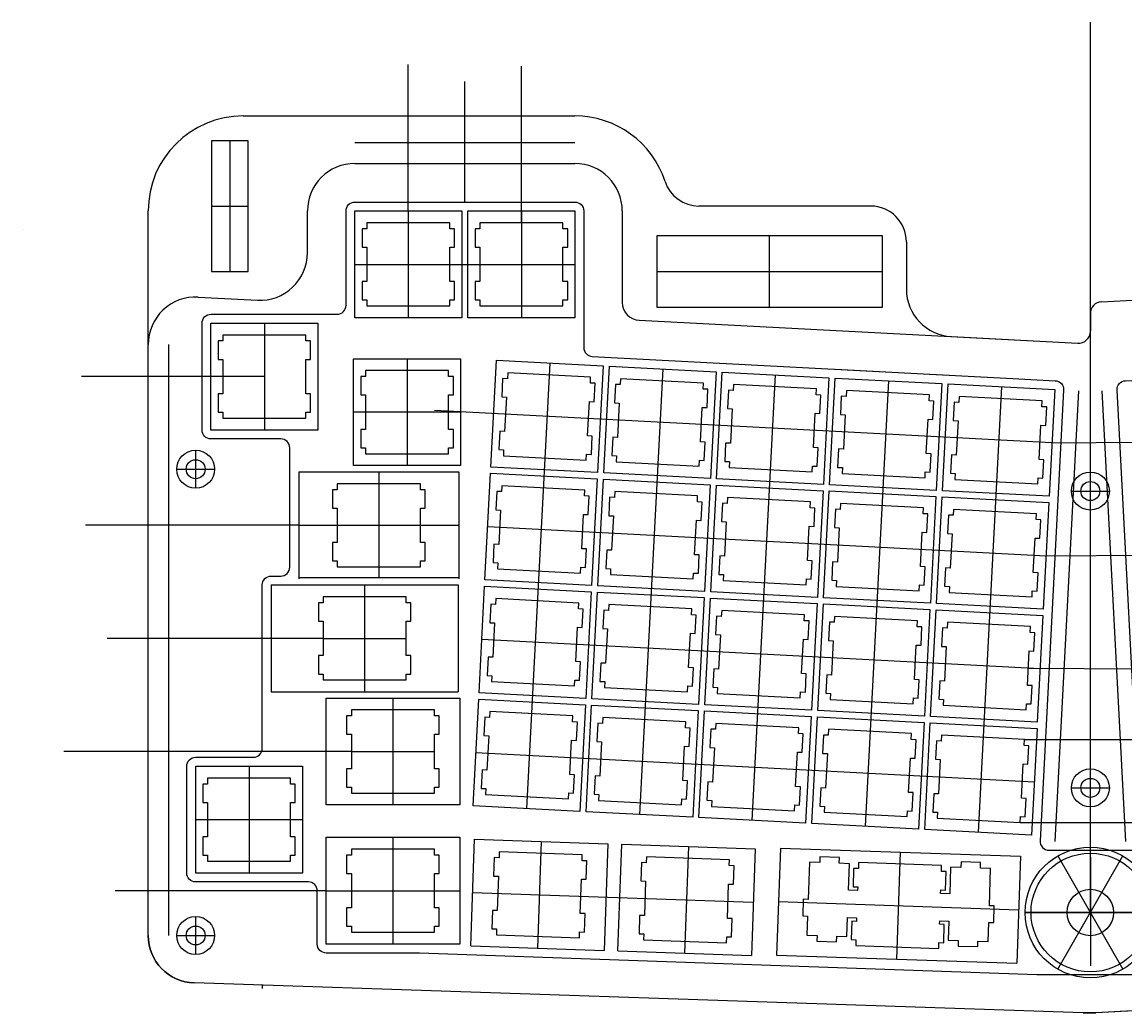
# Model space of a CAD drawing. Header units: millimetres. Extents: x -180 to 210, y -17 to 150.
# Drawn here: x -180 to 6, y -16.9 to 150 of the extents above; entities that cross this region are included whole.
import ezdxf

# ---------------------------------------------------------------- set-up
doc = ezdxf.new("R2010")
doc.units = ezdxf.units.MM
doc.layers.get('0').update_dxf_attribs({"color": 18, "lineweight": 25, "true_color": 0x000000})
for name, color, linetype, lineweight, true_color in [('bordo2', 176, 'Continuous', 25, 0x000080), ('bordo3', 30, 'Continuous', 25, 0xff7f00), ('construzione', 3, 'Continuous', 25, 0x00ff00)]:
    doc.layers.add(name, color=color, linetype=linetype, lineweight=lineweight, true_color=true_color)

msp = doc.modelspace()

# ---------------------------------------------------------------- linework, layer by layer
for p, q in [((-121.92, 116.19), (-121.92, 115.19)), ((-107.92, 116.19), (-121.92, 116.19)), ((-107.92, 115.19), (-107.92, 116.19)), ((-102.87, 116.19), (-102.87, 115.19)), ((-88.87, 116.19), (-102.87, 116.19)), ((-88.87, 115.19), (-88.87, 116.19)), ((-121.92, 115.19), (-122.72, 115.19)), ((-122.72, 115.19), (-122.72, 112.09)), ((-107.12, 115.19), (-107.92, 115.19)), ((-107.12, 112.09), (-107.12, 115.19)), ((-102.87, 115.19), (-103.67, 115.19)), ((-103.67, 115.19), (-103.67, 112.09)), ((-88.07, 115.19), (-88.87, 115.19)), ((-88.07, 112.09), (-88.07, 115.19)), ((-122.72, 112.09), (-121.92, 112.09)), ((-121.92, 112.09), (-121.92, 106.29)), ((-107.92, 106.29), (-107.92, 112.09)), ((-107.92, 112.09), (-107.12, 112.09)), ((-103.67, 112.09), (-102.87, 112.09)), ((-102.87, 112.09), (-102.87, 106.29)), ((-88.87, 106.29), (-88.87, 112.09)), ((-88.87, 112.09), (-88.07, 112.09)), ((-121.92, 106.29), (-122.72, 106.29)), ((-122.72, 106.29), (-122.72, 103.19)), ((-107.12, 106.29), (-107.92, 106.29)), ((-107.12, 103.19), (-107.12, 106.29)), ((-102.87, 106.29), (-103.67, 106.29)), ((-103.67, 106.29), (-103.67, 103.19)), ((-88.07, 106.29), (-88.87, 106.29)), ((-88.07, 103.19), (-88.07, 106.29)), ((-122.72, 103.19), (-121.92, 103.19)), ((-121.92, 103.19), (-121.92, 102.19)), ((-107.92, 102.19), (-107.92, 103.19)), ((-107.92, 103.19), (-107.12, 103.19)), ((-103.67, 103.19), (-102.87, 103.19)), ((-102.87, 103.19), (-102.87, 102.19)), ((-88.87, 102.19), (-88.87, 103.19)), ((-88.87, 103.19), (-88.07, 103.19)), ((-121.92, 102.19), (-107.92, 102.19)), ((-102.87, 102.19), (-88.87, 102.19)), ((-146.18, 97.28), (-146.18, 96.28)), ((-132.18, 97.28), (-146.18, 97.28)), ((-132.18, 96.28), (-132.18, 97.28)), ((-146.18, 96.28), (-146.98, 96.28)), ((-146.98, 96.28), (-146.98, 93.18)), ((-131.38, 96.28), (-132.18, 96.28)), ((-131.38, 93.18), (-131.38, 96.28)), ((-146.98, 93.18), (-146.18, 93.18)), ((-146.18, 93.18), (-146.18, 87.38)), ((-132.18, 87.38), (-132.18, 93.18)), ((-132.18, 93.18), (-131.38, 93.18)), ((-122.13, 91.28), (-122.13, 90.28)), ((-108.13, 91.28), (-122.13, 91.28)), ((-108.13, 90.28), (-108.13, 91.28)), ((-122.13, 90.28), (-122.93, 90.28)), ((-122.93, 90.28), (-122.93, 87.18)), ((-107.33, 90.28), (-108.13, 90.28)), ((-107.33, 87.18), (-107.33, 90.28)), ((-99.03, 89.97), (-99.19, 86.87)), ((-98.23, 89.92), (-99.03, 89.97)), ((-98.18, 90.92), (-98.23, 89.92)), ((-84.2, 90.19), (-98.18, 90.92)), ((-84.25, 89.19), (-84.2, 90.19)), ((-79.15, 89.93), (-79.21, 88.93)), ((-65.17, 89.19), (-79.15, 89.93)), ((-83.45, 89.15), (-84.25, 89.19)), ((-83.61, 86.05), (-83.45, 89.15)), ((-80, 88.97), (-80.17, 85.87)), ((-79.21, 88.93), (-80, 88.97)), ((-65.23, 88.19), (-65.17, 89.19)), ((-64.43, 88.15), (-65.23, 88.19)), ((-64.59, 85.06), (-64.43, 88.15)), ((-60.98, 87.97), (-61.14, 84.88)), ((-60.18, 87.93), (-60.98, 87.97)), ((-60.13, 88.93), (-60.18, 87.93)), ((-46.15, 88.2), (-60.13, 88.93)), ((-46.2, 87.2), (-46.15, 88.2)), ((-41.11, 87.93), (-41.16, 86.93)), ((-27.13, 87.2), (-41.11, 87.93)), ((-146.18, 87.38), (-146.98, 87.38)), ((-146.98, 87.38), (-146.98, 84.28)), ((-131.38, 87.38), (-132.18, 87.38)), ((-131.38, 84.28), (-131.38, 87.38)), ((-122.93, 87.18), (-122.13, 87.18)), ((-122.13, 87.18), (-122.13, 81.38)), ((-108.13, 81.38), (-108.13, 87.18)), ((-108.13, 87.18), (-107.33, 87.18)), ((-99.19, 86.87), (-98.39, 86.83)), ((-98.39, 86.83), (-98.7, 81.04)), ((-84.72, 80.3), (-84.41, 86.1)), ((-84.41, 86.1), (-83.61, 86.05)), ((-80.17, 85.87), (-79.37, 85.83)), ((-79.37, 85.83), (-79.67, 80.04)), ((-45.4, 87.16), (-46.2, 87.2)), ((-45.56, 84.06), (-45.4, 87.16)), ((-41.96, 86.98), (-42.12, 83.88)), ((-41.16, 86.93), (-41.96, 86.98)), ((-27.18, 86.2), (-27.13, 87.2)), ((-26.38, 86.16), (-27.18, 86.2)), ((-26.54, 83.06), (-26.38, 86.16)), ((-22.93, 85.98), (-23.1, 82.88)), ((-22.14, 85.94), (-22.93, 85.98)), ((-22.08, 86.94), (-22.14, 85.94)), ((-8.1, 86.2), (-22.08, 86.94)), ((-8.15, 85.2), (-8.1, 86.2)), ((-146.98, 84.28), (-146.18, 84.28)), ((-146.18, 84.28), (-146.18, 83.28)), ((-132.18, 83.28), (-132.18, 84.28)), ((-132.18, 84.28), (-131.38, 84.28)), ((-65.69, 79.31), (-65.39, 85.1)), ((-65.39, 85.1), (-64.59, 85.06)), ((-61.14, 84.88), (-60.35, 84.83)), ((-60.35, 84.83), (-60.65, 79.04)), ((-46.67, 78.31), (-46.36, 84.1)), ((-46.36, 84.1), (-45.56, 84.06)), ((-42.12, 83.88), (-41.32, 83.84)), ((-41.32, 83.84), (-41.62, 78.04)), ((-7.35, 85.16), (-8.15, 85.2)), ((-7.52, 82.07), (-7.35, 85.16)), ((-146.18, 83.28), (-132.18, 83.28)), ((-27.64, 77.31), (-27.34, 83.1)), ((-27.34, 83.1), (-26.54, 83.06)), ((-23.1, 82.88), (-22.3, 82.84)), ((-22.3, 82.84), (-22.6, 77.05)), ((-8.62, 76.32), (-8.32, 82.11)), ((-8.32, 82.11), (-7.52, 82.07)), ((-122.13, 81.38), (-122.93, 81.38)), ((-122.93, 81.38), (-122.93, 78.28)), ((-107.33, 81.38), (-108.13, 81.38)), ((-107.33, 78.28), (-107.33, 81.38)), ((-99.49, 81.08), (-99.66, 77.98)), ((-98.7, 81.04), (-99.49, 81.08)), ((-83.92, 80.26), (-84.72, 80.3)), ((-84.08, 77.17), (-83.92, 80.26)), ((-80.47, 80.08), (-80.63, 76.99)), ((-79.67, 80.04), (-80.47, 80.08)), ((-122.93, 78.28), (-122.13, 78.28)), ((-122.13, 78.28), (-122.13, 77.28)), ((-108.13, 77.28), (-108.13, 78.28)), ((-108.13, 78.28), (-107.33, 78.28)), ((-64.89, 79.26), (-65.69, 79.31)), ((-65.05, 76.17), (-64.89, 79.26)), ((-61.45, 79.08), (-61.61, 75.99)), ((-60.65, 79.04), (-61.45, 79.08)), ((-45.87, 78.27), (-46.67, 78.31)), ((-46.03, 75.17), (-45.87, 78.27)), ((-122.13, 77.28), (-108.13, 77.28)), ((-99.66, 77.98), (-98.86, 77.94)), ((-98.86, 77.94), (-98.91, 76.94)), ((-98.91, 76.94), (-84.93, 76.21)), ((-84.93, 76.21), (-84.88, 77.21)), ((-84.88, 77.21), (-84.08, 77.17)), ((-80.63, 76.99), (-79.83, 76.94)), ((-79.83, 76.94), (-79.89, 75.94)), ((-42.42, 78.09), (-42.58, 74.99)), ((-41.62, 78.04), (-42.42, 78.09)), ((-26.84, 77.27), (-27.64, 77.31)), ((-27.01, 74.18), (-26.84, 77.27)), ((-23.4, 77.09), (-23.56, 73.99)), ((-22.6, 77.05), (-23.4, 77.09)), ((-7.82, 76.27), (-8.62, 76.32)), ((-7.98, 73.18), (-7.82, 76.27)), ((-79.89, 75.94), (-65.91, 75.21)), ((-65.91, 75.21), (-65.85, 76.21)), ((-65.85, 76.21), (-65.05, 76.17)), ((-61.61, 75.99), (-60.81, 75.95)), ((-60.81, 75.95), (-60.86, 74.95)), ((-60.86, 74.95), (-46.88, 74.22)), ((-46.88, 74.22), (-46.83, 75.21)), ((-46.83, 75.21), (-46.03, 75.17)), ((-42.58, 74.99), (-41.79, 74.95)), ((-41.79, 74.95), (-41.84, 73.95)), ((-41.84, 73.95), (-27.86, 73.22)), ((-27.86, 73.22), (-27.81, 74.22)), ((-27.81, 74.22), (-27.01, 74.18)), ((-23.56, 73.99), (-22.76, 73.95)), ((-22.76, 73.95), (-22.82, 72.95)), ((-22.82, 72.95), (-8.83, 72.22)), ((-8.83, 72.22), (-8.78, 73.22)), ((-8.78, 73.22), (-7.98, 73.18)), ((-126.89, 71.23), (-127.69, 71.23)), ((-127.69, 71.23), (-127.69, 68.13)), ((-126.89, 72.23), (-126.89, 71.23)), ((-112.89, 72.23), (-126.89, 72.23)), ((-112.89, 71.23), (-112.89, 72.23)), ((-112.09, 71.23), (-112.89, 71.23)), ((-112.09, 68.13), (-112.09, 71.23)), ((-100.03, 70.94), (-100.19, 67.85)), ((-99.23, 70.9), (-100.03, 70.94)), ((-99.18, 71.9), (-99.23, 70.9)), ((-85.19, 71.17), (-99.18, 71.9)), ((-85.25, 70.17), (-85.19, 71.17)), ((-80.15, 70.9), (-80.2, 69.9)), ((-66.17, 70.17), (-80.15, 70.9)), ((-84.45, 70.13), (-85.25, 70.17)), ((-84.61, 67.03), (-84.45, 70.13)), ((-81, 69.95), (-81.16, 66.85)), ((-80.2, 69.9), (-81, 69.95)), ((-66.22, 69.17), (-66.17, 70.17)), ((-65.42, 69.13), (-66.22, 69.17)), ((-65.59, 66.03), (-65.42, 69.13)), ((-61.98, 68.95), (-62.14, 65.85)), ((-61.18, 68.91), (-61.98, 68.95)), ((-61.13, 69.91), (-61.18, 68.91)), ((-47.15, 69.17), (-61.13, 69.91)), ((-47.2, 68.17), (-47.15, 69.17)), ((-42.1, 68.91), (-42.16, 67.91)), ((-28.12, 68.18), (-42.1, 68.91)), ((-127.69, 68.13), (-126.89, 68.13)), ((-126.89, 68.13), (-126.89, 62.33)), ((-112.89, 62.33), (-112.89, 68.13)), ((-112.89, 68.13), (-112.09, 68.13)), ((-100.19, 67.85), (-99.39, 67.8)), ((-99.39, 67.8), (-99.69, 62.01)), ((-85.71, 61.28), (-85.41, 67.07)), ((-85.41, 67.07), (-84.61, 67.03)), ((-46.4, 68.13), (-47.2, 68.17)), ((-46.56, 65.04), (-46.4, 68.13)), ((-42.95, 67.95), (-43.12, 64.86)), ((-42.16, 67.91), (-42.95, 67.95)), ((-28.18, 67.18), (-28.12, 68.18)), ((-27.38, 67.14), (-28.18, 67.18)), ((-27.54, 64.04), (-27.38, 67.14)), ((-23.08, 67.91), (-23.13, 66.91)), ((-9.1, 67.18), (-23.08, 67.91)), ((-9.15, 66.18), (-9.1, 67.18)), ((-81.16, 66.85), (-80.37, 66.81)), ((-80.37, 66.81), (-80.67, 61.02)), ((-66.69, 60.28), (-66.39, 66.07)), ((-66.39, 66.07), (-65.59, 66.03)), ((-62.14, 65.85), (-61.34, 65.81)), ((-61.34, 65.81), (-61.65, 60.02)), ((-23.93, 66.95), (-24.09, 63.86)), ((-23.13, 66.91), (-23.93, 66.95)), ((-8.35, 66.14), (-9.15, 66.18)), ((-8.51, 63.04), (-8.35, 66.14)), ((-47.66, 59.29), (-47.36, 65.08)), ((-47.36, 65.08), (-46.56, 65.04)), ((-43.12, 64.86), (-42.32, 64.81)), ((-42.32, 64.81), (-42.62, 59.02)), ((-28.64, 58.29), (-28.34, 64.08)), ((-28.34, 64.08), (-27.54, 64.04)), ((-24.09, 63.86), (-23.29, 63.82)), ((-23.29, 63.82), (-23.6, 58.02)), ((-126.89, 62.33), (-127.69, 62.33)), ((-127.69, 62.33), (-127.69, 59.23)), ((-112.09, 62.33), (-112.89, 62.33)), ((-112.09, 59.23), (-112.09, 62.33)), ((-100.49, 62.05), (-100.65, 58.96)), ((-99.69, 62.01), (-100.49, 62.05)), ((-9.62, 57.29), (-9.31, 63.08)), ((-9.31, 63.08), (-8.51, 63.04)), ((-84.91, 61.24), (-85.71, 61.28)), ((-85.07, 58.14), (-84.91, 61.24)), ((-81.47, 61.06), (-81.63, 57.96)), ((-80.67, 61.02), (-81.47, 61.06)), ((-65.89, 60.24), (-66.69, 60.28)), ((-66.05, 57.15), (-65.89, 60.24)), ((-62.44, 60.06), (-62.61, 56.96)), ((-61.65, 60.02), (-62.44, 60.06)), ((-127.69, 59.23), (-126.89, 59.23)), ((-126.89, 59.23), (-126.89, 58.23)), ((-126.89, 58.23), (-112.89, 58.23)), ((-112.89, 58.23), (-112.89, 59.23)), ((-112.89, 59.23), (-112.09, 59.23)), ((-100.65, 58.96), (-99.86, 58.92)), ((-99.86, 58.92), (-99.91, 57.92)), ((-99.91, 57.92), (-85.93, 57.19)), ((-85.93, 57.19), (-85.87, 58.18)), ((-85.87, 58.18), (-85.07, 58.14)), ((-81.63, 57.96), (-80.83, 57.92)), ((-80.83, 57.92), (-80.88, 56.92)), ((-46.86, 59.24), (-47.66, 59.29)), ((-47.03, 56.15), (-46.86, 59.24)), ((-43.42, 59.06), (-43.58, 55.97)), ((-42.62, 59.02), (-43.42, 59.06)), ((-27.84, 58.25), (-28.64, 58.29)), ((-28, 55.15), (-27.84, 58.25)), ((-24.4, 58.07), (-24.56, 54.97)), ((-23.6, 58.02), (-24.4, 58.07)), ((-80.88, 56.92), (-66.9, 56.19)), ((-66.9, 56.19), (-66.85, 57.19)), ((-66.85, 57.19), (-66.05, 57.15)), ((-62.61, 56.96), (-61.81, 56.92)), ((-61.81, 56.92), (-61.86, 55.92)), ((-61.86, 55.92), (-47.88, 55.19)), ((-47.88, 55.19), (-47.83, 56.19)), ((-47.83, 56.19), (-47.03, 56.15)), ((-43.58, 55.97), (-42.78, 55.93)), ((-42.78, 55.93), (-42.84, 54.93)), ((-8.82, 57.25), (-9.62, 57.29)), ((-8.98, 54.15), (-8.82, 57.25)), ((-42.84, 54.93), (-28.86, 54.19)), ((-28.86, 54.19), (-28.8, 55.19)), ((-28.8, 55.19), (-28, 55.15)), ((-24.56, 54.97), (-23.76, 54.93)), ((-23.76, 54.93), (-23.81, 53.93)), ((-9.83, 53.2), (-9.78, 54.2)), ((-9.78, 54.2), (-8.98, 54.15)), ((-129.28, 52.18), (-130.08, 52.18)), ((-130.08, 52.18), (-130.08, 49.08)), ((-129.28, 53.18), (-129.28, 52.18)), ((-115.28, 53.18), (-129.28, 53.18)), ((-115.28, 52.18), (-115.28, 53.18)), ((-114.48, 52.18), (-115.28, 52.18)), ((-114.48, 49.08), (-114.48, 52.18)), ((-100.17, 52.88), (-100.22, 51.88)), ((-86.19, 52.14), (-100.17, 52.88)), ((-86.24, 51.14), (-86.19, 52.14)), ((-23.81, 53.93), (-9.83, 53.2)), ((-101.02, 51.92), (-101.18, 48.82)), ((-100.22, 51.88), (-101.02, 51.92)), ((-85.44, 51.1), (-86.24, 51.14)), ((-85.61, 48.01), (-85.44, 51.1)), ((-82, 50.92), (-82.16, 47.83)), ((-81.2, 50.88), (-82, 50.92)), ((-81.15, 51.88), (-81.2, 50.88)), ((-67.17, 51.15), (-81.15, 51.88)), ((-67.22, 50.15), (-67.17, 51.15)), ((-62.12, 50.88), (-62.18, 49.88)), ((-48.14, 50.15), (-62.12, 50.88)), ((-130.08, 49.08), (-129.28, 49.08)), ((-129.28, 49.08), (-129.28, 43.28)), ((-115.28, 43.28), (-115.28, 49.08)), ((-115.28, 49.08), (-114.48, 49.08)), ((-101.18, 48.82), (-100.39, 48.78)), ((-100.39, 48.78), (-100.69, 42.99)), ((-66.42, 50.11), (-67.22, 50.15)), ((-66.58, 47.01), (-66.42, 50.11)), ((-62.97, 49.92), (-63.14, 46.83)), ((-62.18, 49.88), (-62.97, 49.92)), ((-48.2, 49.15), (-48.14, 50.15)), ((-47.4, 49.11), (-48.2, 49.15)), ((-47.56, 46.01), (-47.4, 49.11)), ((-43.95, 48.93), (-44.11, 45.83)), ((-43.15, 48.89), (-43.95, 48.93)), ((-43.1, 49.89), (-43.15, 48.89)), ((-29.12, 49.15), (-43.1, 49.89)), ((-29.17, 48.15), (-29.12, 49.15)), ((-24.08, 48.89), (-24.13, 47.89)), ((-10.1, 48.16), (-24.08, 48.89)), ((-86.71, 42.26), (-86.41, 48.05)), ((-86.41, 48.05), (-85.61, 48.01)), ((-82.16, 47.83), (-81.36, 47.78)), ((-81.36, 47.78), (-81.67, 41.99)), ((-67.69, 41.26), (-67.38, 47.05)), ((-67.38, 47.05), (-66.58, 47.01)), ((-63.14, 46.83), (-62.34, 46.79)), ((-62.34, 46.79), (-62.64, 40.99)), ((-28.37, 48.11), (-29.17, 48.15)), ((-28.53, 45.01), (-28.37, 48.11)), ((-24.93, 47.93), (-25.09, 44.83)), ((-24.13, 47.89), (-24.93, 47.93)), ((-10.15, 47.16), (-10.1, 48.16)), ((-9.35, 47.11), (-10.15, 47.16)), ((-9.51, 44.02), (-9.35, 47.11)), ((-48.66, 40.26), (-48.36, 46.05)), ((-48.36, 46.05), (-47.56, 46.01)), ((-44.11, 45.83), (-43.32, 45.79)), ((-43.32, 45.79), (-43.62, 40)), ((-29.64, 39.26), (-29.33, 45.06)), ((-29.33, 45.06), (-28.53, 45.01)), ((-25.09, 44.83), (-24.29, 44.79)), ((-24.29, 44.79), (-24.59, 39)), ((-129.28, 43.28), (-130.08, 43.28)), ((-130.08, 43.28), (-130.08, 40.18)), ((-114.48, 43.28), (-115.28, 43.28)), ((-114.48, 40.18), (-114.48, 43.28)), ((-101.49, 43.03), (-101.65, 39.94)), ((-100.69, 42.99), (-101.49, 43.03)), ((-10.61, 38.27), (-10.31, 44.06)), ((-10.31, 44.06), (-9.51, 44.02)), ((-85.91, 42.21), (-86.71, 42.26)), ((-86.07, 39.12), (-85.91, 42.21)), ((-82.46, 42.03), (-82.63, 38.94)), ((-81.67, 41.99), (-82.46, 42.03)), ((-66.89, 41.22), (-67.69, 41.26)), ((-67.05, 38.12), (-66.89, 41.22)), ((-63.44, 41.04), (-63.6, 37.94)), ((-62.64, 40.99), (-63.44, 41.04)), ((-130.08, 40.18), (-129.28, 40.18)), ((-129.28, 40.18), (-129.28, 39.18)), ((-129.28, 39.18), (-115.28, 39.18)), ((-115.28, 39.18), (-115.28, 40.18)), ((-115.28, 40.18), (-114.48, 40.18)), ((-101.65, 39.94), (-100.85, 39.89)), ((-100.85, 39.89), (-100.9, 38.89)), ((-86.92, 38.16), (-86.87, 39.16)), ((-86.87, 39.16), (-86.07, 39.12)), ((-47.86, 40.22), (-48.66, 40.26)), ((-48.02, 37.12), (-47.86, 40.22)), ((-44.42, 40.04), (-44.58, 36.94)), ((-43.62, 40), (-44.42, 40.04)), ((-28.84, 39.22), (-29.64, 39.26)), ((-29, 36.13), (-28.84, 39.22)), ((-100.9, 38.89), (-86.92, 38.16)), ((-82.63, 38.94), (-81.83, 38.9)), ((-81.83, 38.9), (-81.88, 37.9)), ((-81.88, 37.9), (-67.9, 37.16)), ((-67.9, 37.16), (-67.85, 38.16)), ((-67.85, 38.16), (-67.05, 38.12)), ((-63.6, 37.94), (-62.8, 37.9)), ((-62.8, 37.9), (-62.86, 36.9)), ((-25.39, 39.04), (-25.55, 35.95)), ((-24.59, 39), (-25.39, 39.04)), ((-9.81, 38.23), (-10.61, 38.27)), ((-9.98, 35.13), (-9.81, 38.23)), ((-62.86, 36.9), (-48.88, 36.17)), ((-48.88, 36.17), (-48.82, 37.17)), ((-48.82, 37.17), (-48.02, 37.12)), ((-44.58, 36.94), (-43.78, 36.9)), ((-43.78, 36.9), (-43.83, 35.9)), ((-43.83, 35.9), (-29.85, 35.17)), ((-29.85, 35.17), (-29.8, 36.17)), ((-29.8, 36.17), (-29, 36.13)), ((-25.55, 35.95), (-24.76, 35.91)), ((-24.76, 35.91), (-24.81, 34.91)), ((-124.51, 34.13), (-124.51, 33.13)), ((-110.51, 34.13), (-124.51, 34.13)), ((-110.51, 33.13), (-110.51, 34.13)), ((-101.17, 33.85), (-101.22, 32.85)), ((-87.19, 33.12), (-101.17, 33.85)), ((-24.81, 34.91), (-10.83, 34.17)), ((-10.83, 34.17), (-10.78, 35.17)), ((-10.78, 35.17), (-9.98, 35.13)), ((-124.51, 33.13), (-125.31, 33.13)), ((-125.31, 33.13), (-125.31, 30.03)), ((-109.71, 33.13), (-110.51, 33.13)), ((-109.71, 30.03), (-109.71, 33.13)), ((-102.02, 32.89), (-102.18, 29.8)), ((-101.22, 32.85), (-102.02, 32.89)), ((-87.24, 32.12), (-87.19, 33.12)), ((-86.44, 32.08), (-87.24, 32.12)), ((-86.6, 28.98), (-86.44, 32.08)), ((-83, 31.9), (-83.16, 28.8)), ((-82.2, 31.86), (-83, 31.9)), ((-82.15, 32.86), (-82.2, 31.86)), ((-68.16, 32.12), (-82.15, 32.86)), ((-68.22, 31.12), (-68.16, 32.12)), ((-63.12, 31.86), (-63.17, 30.86)), ((-49.14, 31.13), (-63.12, 31.86)), ((-125.31, 30.03), (-124.51, 30.03)), ((-124.51, 30.03), (-124.51, 24.23)), ((-110.51, 24.23), (-110.51, 30.03)), ((-110.51, 30.03), (-109.71, 30.03)), ((-102.18, 29.8), (-101.38, 29.76)), ((-67.42, 31.08), (-68.22, 31.12)), ((-67.58, 27.99), (-67.42, 31.08)), ((-63.97, 30.9), (-64.13, 27.81)), ((-63.17, 30.86), (-63.97, 30.9)), ((-49.19, 30.13), (-49.14, 31.13)), ((-48.39, 30.08), (-49.19, 30.13)), ((-48.56, 26.99), (-48.39, 30.08)), ((-44.95, 29.9), (-45.11, 26.81)), ((-44.15, 29.86), (-44.95, 29.9)), ((-44.1, 30.86), (-44.15, 29.86)), ((-30.12, 30.13), (-44.1, 30.86)), ((-30.17, 29.13), (-30.12, 30.13)), ((-25.07, 29.86), (-25.13, 28.87)), ((-11.09, 29.13), (-25.07, 29.86)), ((-101.38, 29.76), (-101.69, 23.96)), ((-87.71, 23.23), (-87.4, 29.03)), ((-87.4, 29.03), (-86.6, 28.98)), ((-83.16, 28.8), (-82.36, 28.76)), ((-82.36, 28.76), (-82.66, 22.97)), ((-68.68, 22.23), (-68.38, 28.03)), ((-68.38, 28.03), (-67.58, 27.99)), ((-29.37, 29.09), (-30.17, 29.13)), ((-29.53, 25.99), (-29.37, 29.09)), ((-25.92, 28.91), (-26.09, 25.81)), ((-25.13, 28.87), (-25.92, 28.91)), ((-11.15, 28.13), (-11.09, 29.13)), ((-10.35, 28.09), (-11.15, 28.13)), ((-10.51, 25), (-10.35, 28.09)), ((-64.13, 27.81), (-63.34, 27.76)), ((-63.34, 27.76), (-63.64, 21.97)), ((-49.66, 21.24), (-49.36, 27.03)), ((-49.36, 27.03), (-48.56, 26.99)), ((-45.11, 26.81), (-44.31, 26.77)), ((-44.31, 26.77), (-44.62, 20.97)), ((-124.51, 24.23), (-125.31, 24.23)), ((-125.31, 24.23), (-125.31, 21.13)), ((-109.71, 24.23), (-110.51, 24.23)), ((-109.71, 21.13), (-109.71, 24.23)), ((-30.63, 20.24), (-30.33, 26.03)), ((-30.33, 26.03), (-29.53, 25.99)), ((-26.09, 25.81), (-25.29, 25.77)), ((-25.29, 25.77), (-25.59, 19.98)), ((-11.61, 19.24), (-11.31, 25.04)), ((-11.31, 25.04), (-10.51, 25)), ((-148.75, 22.65), (-148.75, 21.65)), ((-134.75, 22.65), (-148.75, 22.65)), ((-134.75, 21.65), (-134.75, 22.65)), ((-102.49, 24.01), (-102.65, 20.91)), ((-101.69, 23.96), (-102.49, 24.01)), ((-86.91, 23.19), (-87.71, 23.23)), ((-87.07, 20.09), (-86.91, 23.19)), ((-83.46, 23.01), (-83.62, 19.91)), ((-82.66, 22.97), (-83.46, 23.01)), ((-148.75, 21.65), (-149.55, 21.65)), ((-149.55, 21.65), (-149.55, 18.55)), ((-133.96, 21.65), (-134.75, 21.65)), ((-133.96, 18.55), (-133.96, 21.65)), ((-125.31, 21.13), (-124.51, 21.13)), ((-124.51, 21.13), (-124.51, 20.13)), ((-110.51, 20.13), (-110.51, 21.13)), ((-110.51, 21.13), (-109.71, 21.13)), ((-102.65, 20.91), (-101.85, 20.87)), ((-101.85, 20.87), (-101.9, 19.87)), ((-67.88, 22.19), (-68.68, 22.23)), ((-68.04, 19.1), (-67.88, 22.19)), ((-64.44, 22.01), (-64.6, 18.92)), ((-63.64, 21.97), (-64.44, 22.01)), ((-48.86, 21.2), (-49.66, 21.24)), ((-49.02, 18.1), (-48.86, 21.2)), ((-45.41, 21.02), (-45.58, 17.92)), ((-44.62, 20.97), (-45.41, 21.02)), ((-124.51, 20.13), (-110.51, 20.13)), ((-101.9, 19.87), (-87.92, 19.14)), ((-87.92, 19.14), (-87.87, 20.14)), ((-87.87, 20.14), (-87.07, 20.09)), ((-83.62, 19.91), (-82.83, 19.87)), ((-82.83, 19.87), (-82.88, 18.87)), ((-82.88, 18.87), (-68.9, 18.14)), ((-68.9, 18.14), (-68.84, 19.14)), ((-68.84, 19.14), (-68.04, 19.1)), ((-64.6, 18.92), (-63.8, 18.88)), ((-63.8, 18.88), (-63.85, 17.88)), ((-29.84, 20.2), (-30.63, 20.24)), ((-30, 17.1), (-29.84, 20.2)), ((-26.39, 20.02), (-26.55, 16.92)), ((-25.59, 19.98), (-26.39, 20.02)), ((-10.81, 19.2), (-11.61, 19.24)), ((-10.97, 16.11), (-10.81, 19.2)), ((-149.55, 18.55), (-148.75, 18.55)), ((-148.75, 18.55), (-148.75, 12.75)), ((-134.75, 12.75), (-134.75, 18.55)), ((-134.75, 18.55), (-133.96, 18.55)), ((-63.85, 17.88), (-49.87, 17.14)), ((-49.87, 17.14), (-49.82, 18.14)), ((-49.82, 18.14), (-49.02, 18.1)), ((-45.58, 17.92), (-44.78, 17.88)), ((-44.78, 17.88), (-44.83, 16.88)), ((-44.83, 16.88), (-30.85, 16.15)), ((-30.85, 16.15), (-30.8, 17.15)), ((-30.8, 17.15), (-30, 17.1)), ((-26.55, 16.92), (-25.75, 16.88)), ((-25.75, 16.88), (-25.81, 15.88)), ((-25.81, 15.88), (-11.83, 15.15)), ((-11.83, 15.15), (-11.77, 16.15)), ((-11.77, 16.15), (-10.97, 16.11)), ((-148.75, 12.75), (-149.55, 12.75)), ((-149.55, 12.75), (-149.55, 9.65)), ((-133.96, 12.75), (-134.75, 12.75)), ((-133.96, 9.65), (-133.96, 12.75)), ((-149.55, 9.65), (-148.75, 9.65)), ((-148.75, 9.65), (-148.75, 8.65)), ((-134.75, 8.65), (-134.75, 9.65)), ((-134.75, 9.65), (-133.96, 9.65)), ((-124.51, 9.68), (-125.31, 9.68)), ((-125.31, 9.68), (-125.31, 6.58)), ((-124.51, 10.68), (-124.51, 9.68)), ((-110.51, 10.68), (-124.51, 10.68)), ((-110.51, 9.68), (-110.51, 10.68)), ((-109.71, 9.68), (-110.51, 9.68)), ((-109.71, 6.58), (-109.71, 9.68)), ((-99.59, 10.22), (-99.63, 9.22)), ((-85.6, 9.73), (-99.59, 10.22)), ((-85.64, 8.73), (-85.6, 9.73)), ((-74.79, 9.39), (-74.83, 8.39)), ((-60.8, 8.9), (-74.79, 9.39)), ((-45.57, 9.39), (-45.61, 8.41)), ((-42.27, 9.27), (-45.57, 9.39)), ((-148.75, 8.65), (-134.75, 8.65)), ((-100.43, 9.25), (-100.54, 6.15)), ((-99.63, 9.22), (-100.43, 9.25)), ((-84.84, 8.71), (-85.64, 8.73)), ((-84.94, 5.61), (-84.84, 8.71)), ((-75.63, 8.42), (-75.74, 5.32)), ((-74.83, 8.39), (-75.63, 8.42)), ((-60.84, 7.9), (-60.8, 8.9)), ((-60.04, 7.88), (-60.84, 7.9)), ((-60.15, 4.78), (-60.04, 7.88)), ((-47.33, 8.47), (-47.55, 2.2)), ((-45.61, 8.41), (-47.33, 8.47)), ((-42.31, 8.29), (-42.27, 9.27)), ((-40.58, 8.23), (-42.31, 8.29)), ((-40.74, 3.76), (-40.58, 8.23)), ((-39.05, 8.41), (-39.09, 7.41)), ((-25.06, 7.92), (-39.05, 8.41)), ((-25.1, 6.92), (-25.06, 7.92)), ((-23.55, 7.64), (-23.7, 3.17)), ((-21.82, 7.58), (-23.55, 7.64)), ((-21.79, 8.55), (-21.82, 7.58)), ((-18.49, 8.44), (-21.79, 8.55)), ((-18.52, 7.46), (-18.49, 8.44)), ((-16.8, 7.4), (-18.52, 7.46)), ((-125.31, 6.58), (-124.51, 6.58)), ((-124.51, 6.58), (-124.51, 0.78)), ((-110.51, 0.78), (-110.51, 6.58)), ((-110.51, 6.58), (-109.71, 6.58)), ((-100.54, 6.15), (-99.74, 6.12)), ((-99.74, 6.12), (-99.94, 0.33)), ((-85.95, -0.16), (-85.74, 5.64)), ((-85.74, 5.64), (-84.94, 5.61)), ((-39.89, 7.44), (-39.99, 4.34)), ((-39.09, 7.41), (-39.89, 7.44)), ((-24.3, 6.89), (-25.1, 6.92)), ((-24.4, 3.79), (-24.3, 6.89)), ((-17.02, 1.13), (-16.8, 7.4)), ((-75.74, 5.32), (-74.94, 5.29)), ((-74.94, 5.29), (-75.14, -0.5)), ((-61.15, -0.99), (-60.95, 4.8)), ((-60.95, 4.8), (-60.15, 4.78)), ((-39.22, 3.71), (-40.74, 3.76)), ((-39.99, 4.34), (-39.2, 4.31)), ((-39.2, 4.31), (-39.22, 3.71)), ((-25.23, 3.22), (-25.2, 3.82)), ((-25.2, 3.82), (-24.4, 3.79)), ((-48.37, 2.23), (-48.47, -0.57)), ((-47.55, 2.2), (-48.37, 2.23)), ((-23.7, 3.17), (-25.23, 3.22)), ((-124.51, 0.78), (-125.31, 0.78)), ((-125.31, 0.78), (-125.31, -2.32)), ((-109.71, 0.78), (-110.51, 0.78)), ((-109.71, -2.32), (-109.71, 0.78)), ((-100.74, 0.36), (-100.85, -2.74)), ((-99.94, 0.33), (-100.74, 0.36)), ((-16.19, 1.11), (-17.02, 1.13)), ((-16.29, -1.69), (-16.19, 1.11)), ((-85.15, -0.19), (-85.95, -0.16)), ((-85.25, -3.29), (-85.15, -0.19)), ((-75.94, -0.48), (-76.05, -3.57)), ((-75.14, -0.5), (-75.94, -0.48)), ((-60.35, -1.02), (-61.15, -0.99)), ((-60.46, -4.12), (-60.35, -1.02)), ((-48.47, -0.57), (-47.65, -0.6)), ((-47.65, -0.6), (-47.76, -3.83)), ((-41.01, -4.06), (-40.9, -0.83)), ((-40.9, -0.83), (-39.38, -0.89)), ((-40.2, -1.46), (-40.31, -4.56)), ((-39.4, -1.49), (-40.2, -1.46)), ((-39.38, -0.89), (-39.4, -1.49)), ((-25.41, -1.97), (-25.39, -1.38)), ((-25.39, -1.38), (-23.86, -1.43)), ((-23.86, -1.43), (-23.97, -4.66)), ((-17.23, -4.89), (-17.12, -1.66)), ((-17.12, -1.66), (-16.29, -1.69)), ((-125.31, -2.32), (-124.51, -2.32)), ((-124.51, -2.32), (-124.51, -3.32)), ((-124.51, -3.32), (-110.51, -3.32)), ((-110.51, -3.32), (-110.51, -2.32)), ((-110.51, -2.32), (-109.71, -2.32)), ((-100.85, -2.74), (-100.05, -2.77)), ((-100.05, -2.77), (-100.08, -3.77)), ((-86.09, -4.26), (-86.06, -3.26)), ((-86.06, -3.26), (-85.25, -3.29)), ((-76.05, -3.57), (-75.25, -3.6)), ((-75.25, -3.6), (-75.28, -4.6)), ((-24.61, -2), (-25.41, -1.97)), ((-24.71, -5.1), (-24.61, -2)), ((-100.08, -3.77), (-86.09, -4.26)), ((-75.28, -4.6), (-61.29, -5.09)), ((-61.29, -5.09), (-61.26, -4.09)), ((-61.26, -4.09), (-60.46, -4.12)), ((-47.76, -3.83), (-46.04, -3.89)), ((-46.04, -3.89), (-46.07, -4.81)), ((-46.07, -4.81), (-42.77, -4.92)), ((-42.77, -4.92), (-42.74, -4)), ((-42.74, -4), (-41.01, -4.06)), ((-40.31, -4.56), (-39.51, -4.58)), ((-39.51, -4.58), (-39.54, -5.58)), ((-25.55, -6.07), (-25.51, -5.07)), ((-25.51, -5.07), (-24.71, -5.1)), ((-23.97, -4.66), (-22.25, -4.72)), ((-22.25, -4.72), (-22.28, -5.64)), ((-18.98, -5.75), (-18.95, -4.83)), ((-18.95, -4.83), (-17.23, -4.89)), ((-39.54, -5.58), (-25.55, -6.07)), ((-22.28, -5.64), (-18.98, -5.75))]:
    msp.add_line(p, q)
at = {"lineweight": -2}
for p, q in [((-128.76, 18.12), (-128.76, 36.11)), ((-106.26, 36.11), (-106.26, 18.12)), ((-128.76, -5.32), (-128.76, 12.68)), ((-106.26, 12.68), (-106.26, -5.32)), ((-104.4, -5.62), (-103.77, 12.37)), ((-81.28, 11.58), (-81.91, -6.41)), ((-79.6, -6.45), (-78.97, 11.54)), ((-56.49, 10.75), (-57.11, -7.24))]:
    msp.add_line(p, q, dxfattribs=at)
at = {"flags": 128}
for points in [[(-148.1, 108), (-141.9, 108), (-141.9, 130), (-148.1, 130), (-148.1, 108)], [(-145, 130), (-145, 108)], [(-148.1, 119), (-141.9, 119)], [(-73.04, 102), (-35.04, 102), (-35.04, 114), (-73.04, 114), (-73.04, 102)], [(-54.04, 102), (-54.04, 114)], [(-73.04, 108), (-35.04, 108)], [(-106.13, 84.28), (-124.13, 84.28)], [(-6.47, 79.11), (-110.53, 84.56)], [(-119.89, 74.22), (-119.89, 56.38)], [(-133.39, 65.23), (-106.39, 65.23)], [(-101.54, 65.01), (-7.47, 60.08)], [(-129.28, 46.18), (-115.28, 46.18)], [(-8.46, 41.06), (-102.54, 45.99)], [(-124.51, 27.13), (-110.51, 27.13)], [(-103.53, 26.96), (-9.46, 22.03)], [(-32.62, -7.84), (-31.99, 10.15)], [(-128.76, 3.68), (-106.26, 3.68)], [(-104.08, 3.37), (-56.8, 1.76)], [(-52.54, 1.84), (-12.06, 0.48)]]:
    msp.add_lwpolyline(points, dxfattribs=at)
at = {"lineweight": -2, "flags": 128}
for points in [[(-105.92, 100.19), (-123.92, 100.19), (-123.92, 118.19), (-105.92, 118.19)], [(-86.87, 100.19), (-104.87, 100.19), (-104.87, 118.19), (-86.87, 118.19)], [(-130.18, 81.28), (-148.18, 81.28), (-148.18, 99.28), (-130.18, 99.28)], [(-106.13, 75.28), (-124.13, 75.28), (-124.13, 93.28), (-106.13, 93.28)], [(-83.04, 74.11), (-101.01, 75.05), (-100.07, 93.02), (-82.1, 92.08)], [(-64.01, 73.11), (-81.99, 74.05), (-81.05, 92.03), (-63.07, 91.08)], [(-44.99, 72.11), (-62.97, 73.06), (-62.02, 91.03), (-44.05, 90.09)], [(-25.97, 71.12), (-43.94, 72.06), (-43, 90.03), (-25.02, 89.09)], [(-6.94, 70.12), (-24.92, 71.06), (-23.98, 89.04), (-6, 88.09)], [(-84.03, 55.08), (-102.01, 56.03), (-101.07, 74), (-83.09, 73.06)], [(-65.01, 54.09), (-82.99, 55.03), (-82.04, 73), (-64.07, 72.06)], [(-45.99, 53.09), (-63.96, 54.03), (-63.02, 72.01), (-45.04, 71.06)], [(-26.96, 52.09), (-44.94, 53.03), (-44, 71.01), (-26.02, 70.07)], [(-7.94, 51.1), (-25.91, 52.04), (-24.97, 70.01), (-7, 69.07)], [(-85.03, 36.06), (-103.01, 37), (-102.06, 54.98), (-84.09, 54.03)], [(-66.01, 35.06), (-83.98, 36), (-83.04, 53.98), (-65.07, 53.04)], [(-46.98, 34.07), (-64.96, 35.01), (-64.02, 52.98), (-46.04, 52.04)], [(-27.96, 33.07), (-45.94, 34.01), (-44.99, 51.98), (-27.02, 51.04)], [(-8.94, 32.07), (-26.91, 33.01), (-25.97, 50.99), (-7.99, 50.05)], [(-86.03, 17.04), (-104, 17.98), (-103.06, 35.95), (-85.09, 35.01)], [(-67, 16.04), (-84.98, 16.98), (-84.04, 34.95), (-66.06, 34.01)], [(-47.98, 15.04), (-65.96, 15.98), (-65.01, 33.96), (-47.04, 33.02)], [(-28.96, 14.04), (-46.93, 14.99), (-45.99, 32.96), (-28.01, 32.02)], [(-9.93, 13.05), (-27.91, 13.99), (-26.97, 31.96), (-8.99, 31.02)], [(-132.75, 6.65), (-150.75, 6.65), (-150.75, 24.65), (-132.75, 24.65)]]:
    msp.add_lwpolyline(points, close=True, dxfattribs=at)
for points in [[(-114.92, 118.19), (-114.92, 100.19)], [(-95.87, 118.19), (-95.87, 100.19)], [(-123.92, 109.19), (-86.87, 109.19)], [(-139.18, 99.28), (-139.18, 81.28)], [(-115.13, 93.28), (-115.13, 75.28)], [(-91.08, 92.55), (-95.02, 17.51)], [(-72.06, 91.56), (-75.99, 16.51)], [(-56.97, 15.51), (-53.04, 90.56)], [(-34.01, 89.56), (-37.94, 14.52)], [(-14.99, 88.56), (-18.92, 13.52)], [(-133.39, 74.22), (-133.39, 56.23)], [(-133.39, 74.22), (-106.39, 74.22)], [(-106.39, 74.22), (-106.39, 56.23)], [(-106.39, 56.38), (-133.39, 56.38)], [(-138.03, 55.18), (-138.03, 37.18)], [(-138.03, 55.18), (-106.53, 55.18)], [(-122.28, 55.18), (-122.28, 37.18)], [(-106.53, 55.18), (-106.53, 37.18)], [(-138.03, 37.18), (-106.53, 37.18)], [(-128.76, 36.11), (-106.26, 36.11)], [(-117.51, 36.13), (-117.51, 18.13)], [(-141.75, 24.65), (-141.75, 6.65)], [(-106.26, 18.12), (-128.76, 18.12)], [(-150.75, 15.65), (-132.75, 15.65)], [(-128.76, 12.68), (-106.26, 12.68)], [(-117.51, 12.68), (-117.51, -5.32)], [(-103.77, 12.37), (-81.28, 11.58)], [(-92.53, 11.98), (-93.16, -6.01)], [(-78.97, 11.54), (-56.49, 10.75)], [(-67.73, 11.14), (-68.36, -6.84)], [(-52.23, 10.83), (-52.86, -7.16)], [(-52.23, 10.83), (-11.75, 9.47)], [(-11.75, 9.47), (-12.38, -8.52)], [(0, 9.35), (0, -8.66)], [(0, 9), (0, -9)], [(-9, 0), (9, 0)], [(-106.26, -5.32), (-128.76, -5.32)], [(-104.4, -5.62), (-81.91, -6.41)], [(-79.6, -6.45), (-57.11, -7.24)], [(-52.86, -7.16), (-12.38, -8.52)]]:
    msp.add_lwpolyline(points, dxfattribs=at)
msp.add_circle((0, 0), 10)
at = {"layer": 'bordo2'}
for p, q in [((-37, 119), (-65.95, 119)), ((-180, 115), (-180, 115)), ((1.9, 102.89), (97.92, 107.93))]:
    msp.add_line(p, q, dxfattribs=at)
at = {"layer": 'bordo2', "flags": 128}
for points in [[(-142.75, 134.19), (-86.87, 134.19)], [(-158.75, 95.68), (-158.75, 118.19)], [(-31, 113), (-31, 105.01)], [(0, 97.9), (0, 100.9)], [(-23.42, 97.02), (-2.1, 95.9)]]:
    msp.add_lwpolyline(points, dxfattribs=at)
msp.add_lwpolyline([(201, 76.52), (201, -7.09, -0.414214), (193, -15.09), (117.75, -15.09, -0.414214), (115.75, -13.09), (115.75, -12.97, 0.429634), (113.65, -10.97), (0.93, -16.88, -0.021495), (-1.22, -16.9), (-151.02, -11.86, -0.404404), (-158.75, -3.87), (-158.75, 95.68)], format="xyb", dxfattribs=at)
at = {"layer": 'bordo2'}
for centre, radius, start, end in [((-142.75, 118.19), 16, 90, 180), ((-86.87, 118.19), 16, 18.0398, 90), ((-65.95, 125), 6, 198.0398, 270), ((-37, 113), 6, 0, 90), ((-23, 105.01), 8, 180, 267), ((2, 100.9), 2, 93, 180), ((-2, 97.9), 2, 267, 0)]:
    msp.add_arc(centre, radius, start, end, dxfattribs=at)
at = {"layer": 'bordo3'}
for p, q in [((-123.92, 126.19), (-86.87, 126.19)), ((-131.92, 111.13), (-131.92, 118.19)), ((-78.87, 118.19), (-78.87, 107.52)), ((1.9, 102.89), (97.92, 107.93)), ((-150.34, 103.67), (-140.34, 103.15)), ((-158.75, -3.87), (-158.75, 95.68)), ((-42.92, 91.53), (-24.95, 90.59)), ((113.65, -10.97), (0.93, -16.88)), ((-1.22, -16.9), (-151.02, -11.86)), ((-139.53, -12.25), (-139.53, -12.82))]:
    msp.add_line(p, q, dxfattribs=at)
at = {"layer": 'bordo3', "flags": 128}
for points in [[(9, -10.5), (-9, -10.5), (-113.04, -6.82), (-128.76, -6.82, -0.414214), (-130.26, -5.32), (-130.26, 3.65, 0.414214), (-131.76, 5.15), (-150.75, 5.15, -0.414214), (-152.25, 6.65), (-152.25, 24.65, -0.414214), (-150.75, 26.15), (-141.03, 26.15, 0.414214), (-139.53, 27.65), (-139.53, 55.18, -0.414214), (-138.03, 56.68), (-136.39, 56.68, 0.414214), (-134.89, 58.18), (-134.89, 78.28, 0.414214), (-136.39, 79.78), (-148.18, 79.78, -0.414214), (-149.68, 81.28), (-149.68, 99.28, -0.414214), (-148.18, 100.78), (-126.92, 100.78, 0.414214), (-125.42, 102.28), (-125.42, 118.19, -0.414214), (-123.92, 119.69), (-86.87, 119.69, -0.414214), (-85.37, 118.19), (-85.37, 95.18, 0.39896), (-83.95, 93.68), (-13.06, 89.97), (-5.92, 89.59, -0.414214), (-4.5, 88.02), (-8.48, 12.08, 0.429634), (-6.98, 10.5), (6.98, 10.5, 0.429634)], [(8.48, 12.08), (4.5, 88.02, -0.414214), (5.92, 89.59), (123.76, 95.77)]]:
    msp.add_lwpolyline(points, format="xyb", dxfattribs=at)
for points in [[(-78.87, 107.52), (-78.87, 102.77)], [(0, 100.9), (0, 98)], [(-76.03, 99.77), (-2.1, 95.9)]]:
    msp.add_lwpolyline(points, dxfattribs=at)
at = {"layer": 'bordo3'}
for centre, radius in [((-150.75, 74.68), 3.2), ((-150.75, 74.68), 1.6), ((0, 71), 3.2), ((0, 71), 1.6), ((0, 21), 3.2), ((0, 21), 1.6), ((-150.75, -3.87), 3.2), ((-150.75, -3.87), 1.6)]:
    msp.add_circle(centre, radius, dxfattribs=at)
for centre, radius, start, end in [((-123.92, 118.19), 8, 90, 180), ((-86.87, 118.19), 8, 0, 90), ((-139.92, 111.13), 8, 267, 0), ((-150.75, 95.68), 8, 87, 180), ((-75.87, 102.77), 3, 180, 267), ((2, 100.9), 2, 93, 180), ((-2, 97.9), 2, 267, 0), ((-150.75, -3.87), 8, 180, 268.0745), ((-0.38, 8.09), 25, 268.0745, 273)]:
    msp.add_arc(centre, radius, start, end, dxfattribs=at)
at = {"layer": 'construzione'}
for p, q in [((-123.92, 129.69), (-86.87, 129.69)), ((-155.25, -3.87), (-155.25, 95.68)), ((-2.01, 87.88), (-5.99, 11.95)), ((5.99, 11.95), (2.01, 87.88)), ((-32.62, -7.84), (-31.99, 10.15))]:
    msp.add_line(p, q, dxfattribs=at)
at = {"layer": 'construzione', "flags": 128}
for points in [[(0, 0), (0, 150)], [(-114.92, 118.19), (-114.92, 142.84)], [(-95.87, 116.19), (-95.87, 142.59)], [(-105.4, 119.69), (-105.4, 140)], [(-139.18, 90.28), (-170, 90.28)], [(-6.47, 79.11), (8.47, 79.21)], [(-150.75, 71.48), (-150.75, 77.88)], [(-153.95, 74.68), (-147.55, 74.68)], [(0, 67.8), (0, 74.2)], [(-3.2, 71), (3.2, 71)], [(-133.39, 65.23), (-169.31, 65.23)], [(-7.47, 60.08), (9.47, 60.19)], [(-129.28, 46.18), (-165.66, 46.18)], [(-10.46, 41.16), (8.46, 41.06)], [(-11.09, 29.13), (11.09, 29.13)], [(-124.51, 27.13), (-172.95, 27.13)], [(0, 17.8), (0, 24.2)], [(-3.2, 21), (3.2, 21)], [(-11.83, 15.15), (11.83, 15.15)], [(-5.5, 9.53), (5.5, -9.53)], [(-5.5, -9.53), (5.5, 9.53)], [(-128.76, 3.68), (-164.31, 3.68)], [(11, 0), (-11, 0)], [(11, 0), (-11, 0)], [(-3.91, 0), (3.91, 0)], [(-150.75, -7.07), (-150.75, -0.67)], [(-11, 0), (11, 0)], [(-153.95, -3.87), (-147.55, -3.87)]]:
    msp.add_lwpolyline(points, dxfattribs=at)
at = {"layer": 'construzione'}
for radius in [11, 3.91]:
    msp.add_circle((0, 0), radius, dxfattribs=at)

doc.saveas('drawing.dxf')
